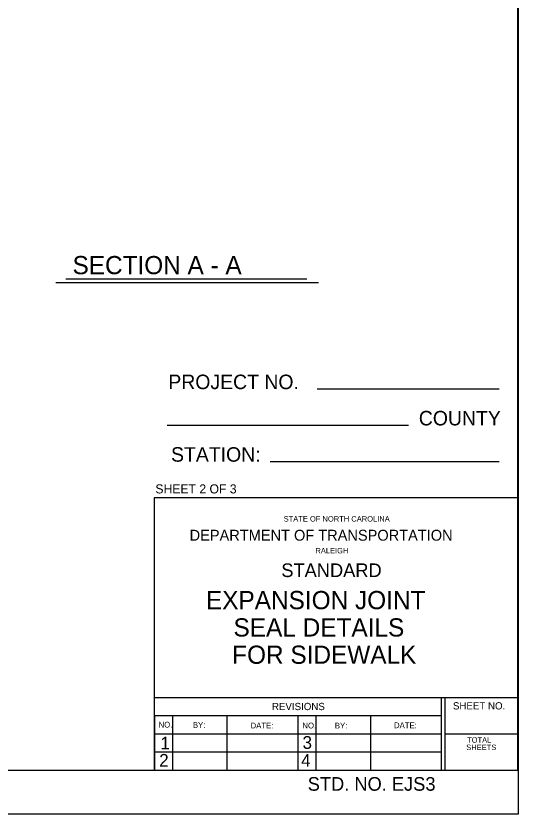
# Model space of a CAD drawing. Extents: x 10139.9 to 10183.9, y 10031.6 to 10060.9.
# Drawn here: x 10174.68 to 10183.87, y 10031.62 to 10046.25 of the extents above; entities that cross this region are included whole.
import ezdxf

# ---------------------------------------------------------------- set-up
doc = ezdxf.new("R2010")
doc.units = 0
for name, color, linetype in [('Plan Sheet', 7, 'Continuous'), ('Plot Shape', 7, 'Continuous'), ('Text', 7, 'Continuous')]:
    doc.layers.add(name, color=color, linetype=linetype)

msp = doc.modelspace()

# ---------------------------------------------------------------- linework, layer by layer
at = {"layer": 'Plan Sheet'}
for p, q in [((10183.862, 10060.355), (10183.862, 10032.425)), ((10183.53, 10039.408), (10180.194, 10039.408)), ((10181.867, 10038.743), (10177.45, 10038.743)), ((10183.53, 10038.078), (10179.335, 10038.078)), ((10183.862, 10037.413), (10177.212, 10037.413)), ((10177.212, 10037.413), (10177.212, 10032.425)), ((10177.212, 10033.756), (10183.862, 10033.756)), ((10182.466, 10033.756), (10182.466, 10032.425)), ((10182.533, 10033.756), (10182.533, 10032.425)), ((10177.212, 10033.423), (10182.469, 10033.423)), ((10177.217, 10033.423), (10177.217, 10032.425)), ((10177.545, 10033.423), (10177.545, 10032.425)), ((10178.542, 10033.418), (10178.542, 10032.42)), ((10179.84, 10033.423), (10179.84, 10032.417)), ((10180.173, 10033.423), (10180.173, 10032.424)), ((10181.171, 10033.423), (10181.171, 10032.424)), ((10177.212, 10033.09), (10182.479, 10033.09)), ((10182.533, 10033.09), (10183.851, 10033.09)), ((10177.212, 10032.758), (10182.469, 10032.758)), ((10141.302, 10032.425), (10183.862, 10032.425)), ((10183.874, 10031.619), (10183.874, 10031.619))]:
    msp.add_line(p, q, dxfattribs=at)
at = {"layer": 'Plot Shape'}
msp.add_lwpolyline([(10139.9, 10060.879), (10183.874, 10060.879), (10183.874, 10031.619), (10139.9, 10031.619)], close=True, dxfattribs=at)
at = {"layer": 'Text'}
for p, q in [((10175.407, 10041.364), (10180.222, 10041.364)), ((10175.592, 10041.429), (10180.005, 10041.429))]:
    msp.add_line(p, q, dxfattribs=at)

# ---------------------------------------------------------------- texts
at = {"layer": 'Plan Sheet'}
for s, height, p in [('PROJECT NO.', 0.266, (10177.469, 10039.408)), ('COUNTY', 0.266, (10182.057, 10038.743)), ('STATION:', 0.266, (10177.519, 10038.078)), ('STATE OF NORTH CAROLINA', 0.09974, (10179.581, 10036.98)), ('DEPARTMENT OF TRANSPORTATION', 0.19949, (10177.859, 10036.63)), ('RALEIGH', 0.0997, (10180.163, 10036.397)), ('REVISIONS', 0.133, (10179.367, 10033.524)), ('SHEET NO.', 0.133, (10182.682, 10033.536)), ('NO.', 0.106, (10177.291, 10033.204)), ('BY:', 0.106, (10177.919, 10033.199)), ('DATE:', 0.106, (10178.976, 10033.188)), ('NO.', 0.106, (10179.925, 10033.188)), ('BY:', 0.106, (10180.519, 10033.187)), ('DATE:', 0.106, (10181.603, 10033.193)), ('1', 0.233, (10177.326, 10032.803)), ('3', 0.233, (10179.927, 10032.814)), ('TOTAL', 0.0997, (10182.941, 10032.927)), ('SHEETS', 0.0997, (10182.925, 10032.792)), ('2', 0.233, (10177.302, 10032.487)), ('4', 0.233, (10179.902, 10032.487))]:
    msp.add_text(s, height=height, dxfattribs=at).set_placement(p)
at = {"layer": 'Text'}
for s, height, p in [('SECTION A - A', 0.33349, (10175.715, 10041.515)), ('SHEET 2 OF 3', 0.16677, (10177.232, 10037.496)), ('STANDARD', 0.25, (10179.538, 10035.963)), ('EXPANSION JOINT', 0.334, (10178.158, 10035.374)), ('SEAL DETAILS', 0.334, (10178.663, 10034.873)), ('FOR SIDEWALK', 0.334, (10178.638, 10034.373)), ('STD. NO. EJS3', 0.25, (10180.022, 10032.046))]:
    msp.add_text(s, height=height, dxfattribs=at).set_placement(p)

doc.saveas('drawing.dxf')
